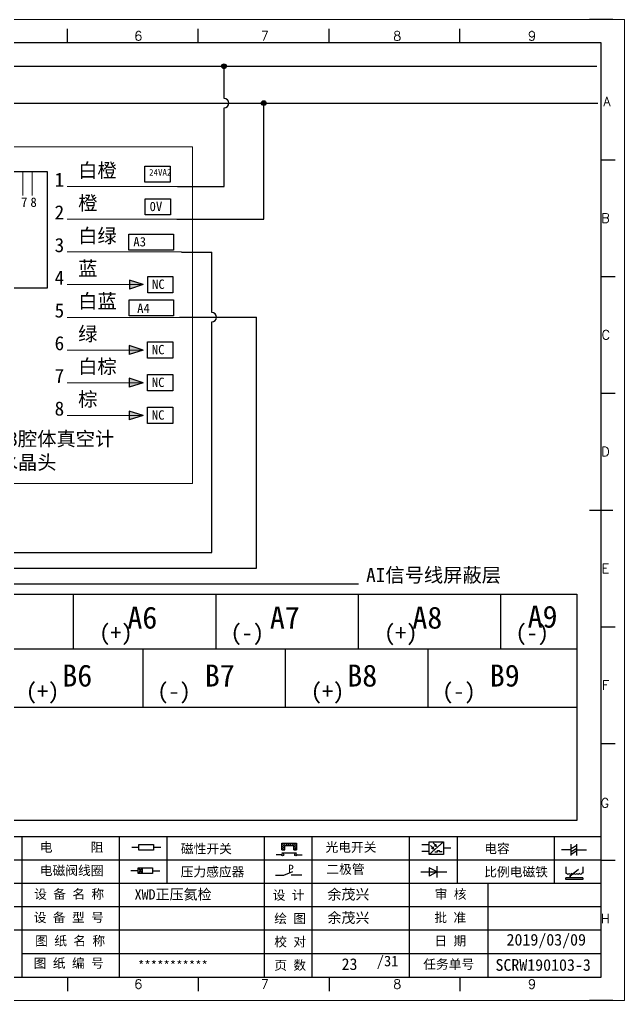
# Model space of a CAD drawing. Header units: millimetres. Extents: x -300 to 54435, y -106 to 60527.
# Drawn here: x 243 to 372.5, y 648.4 to 858.4 of the extents above; entities that cross this region are included whole.
import ezdxf
from ezdxf.enums import TextEntityAlignment as Align

# ---------------------------------------------------------------- set-up
doc = ezdxf.new("R2010")
doc.units = ezdxf.units.MM
doc.layers.add('AE_BOR', color=1, linetype='Continuous')
doc.styles.get("Standard").update_dxf_attribs({"font": ''})
doc.styles.add('WD', font='romans.shx', dxfattribs={"width": 0.8, "bigfont": 'gbcbig.shx'})
doc.styles.add('样式 2', font='')
doc.styles.add('汉字', font='')
doc.styles.get('Standard').set_extended_font_data('SimSun')
doc.styles.get('样式 2').set_extended_font_data('NSimSun')
doc.styles.get('汉字').set_extended_font_data('新宋体')

# ---------------------------------------------------------------- blocks, each defined once
blk = doc.blocks.new('磁性开关')
at = {"linetype": 'ByBlock'}
h = blk.add_hatch(dxfattribs=at)
h.set_pattern_fill('ANSI31', color=256, scale=0.1, style=0)
h.paths.add_polyline_path([(-1910.88, -776.69), (-1910.88, -775.29), (-1907.69, -775.29), (-1907.69, -776.69), (-1908.31, -776.69), (-1908.31, -775.79), (-1910.25, -775.79), (-1910.25, -776.69)])
for p, q in [((-1910.88, -776.69), (-1910.88, -775.29)), ((-1910.88, -775.29), (-1907.69, -775.29)), ((-1910.88, -776.69), (-1910.25, -776.69)), ((-1910.25, -776.69), (-1910.25, -775.79)), ((-1910.25, -775.79), (-1908.31, -775.79)), ((-1908.31, -776.69), (-1908.31, -775.79)), ((-1908.31, -776.69), (-1907.69, -776.69)), ((-1907.69, -775.29), (-1907.69, -776.69)), ((-1910.91, -777.81), (-1912.09, -777.81)), ((-1910.88, -777.39), (-1907.69, -777.39)), ((-1907.66, -777.81), (-1906.48, -777.81))]:
    blk.add_line(p, q, dxfattribs=at)
for centre in [(-1910.68, -777.81), (-1907.88, -777.81)]:
    blk.add_circle(centre, 0.225, dxfattribs=at)
blk = doc.blocks.new('光电开关')
at = {"linetype": 'ByBlock'}
h = blk.add_hatch(dxfattribs=at)
h.set_pattern_fill('ANSI31', color=256, scale=0.01, style=0)
h.set_pattern_definition([(45, (0.172267, 0), (-0.0224506403, 0.0224506403), [])])
h.paths.add_polyline_path([(-1882.44, -776.34), (-1882.5, -775.91), (-1882.68, -776.07)])
h.paths.add_polyline_path([(-1882.86, -776.23), (-1882.44, -776.34), (-1882.68, -776.07)])
h.paths.add_polyline_path([(-1883.05, -776.88), (-1883.11, -776.45), (-1883.29, -776.61)])
h.paths.add_polyline_path([(-1883.47, -776.77), (-1883.05, -776.88), (-1883.29, -776.61)])
for p, q in [((-1884.01, -775.96), (-1885.56, -775.96)), ((-1880.91, -775.3), (-1884.01, -778.05)), ((-1883.75, -776.09), (-1883.05, -776.88)), ((-1883.11, -776.45), (-1883.47, -776.77)), ((-1883.05, -776.88), (-1883.47, -776.77)), ((-1883.14, -775.55), (-1882.44, -776.34)), ((-1883.05, -776.88), (-1883.11, -776.45)), ((-1882.5, -775.91), (-1882.86, -776.23)), ((-1882.44, -776.34), (-1882.86, -776.23)), ((-1882.44, -776.34), (-1882.5, -775.91)), ((-1879.37, -776.67), (-1880.91, -776.67)), ((-1884.01, -777.39), (-1885.56, -777.39)), ((-1882.78, -777.47), (-1882.23, -777.47)), ((-1882.23, -777.47), (-1882.23, -777.14)), ((-1882.23, -777.14), (-1881.78, -777.14)), ((-1881.78, -777.47), (-1881.78, -777.14)), ((-1881.23, -777.47), (-1881.78, -777.47))]:
    blk.add_line(p, q, dxfattribs=at)
blk.add_lwpolyline([(-1884.01, -775.3), (-1880.91, -775.3), (-1880.91, -778.05), (-1884.01, -778.05)], close=True, dxfattribs=at)
blk = doc.blocks.new('电磁阀线圈')
at = {"linetype": 'ByBlock'}
for p, q in [((-1854.61, -796.54), (-1856.17, -796.54)), ((-1854.61, -795.92), (-1853.75, -797.16)), ((-1853.75, -795.92), (-1854.61, -797.16)), ((-1853.75, -795.92), (-1853.75, -797.16)), ((-1851.53, -796.54), (-1849.97, -796.54))]:
    blk.add_line(p, q, dxfattribs=at)
blk.add_lwpolyline([(-1854.61, -795.92), (-1851.53, -795.92), (-1851.53, -797.16), (-1854.61, -797.16)], close=True, dxfattribs=at)
blk = doc.blocks.new('压力感应器')
at = {"linetype": 'ByBlock'}
for p, q in [((-1815.59, -777.73), (-1813.71, -776.93)), ((-1817.44, -777.73), (-1815.59, -777.73)), ((-1811.78, -777.73), (-1814.05, -777.73))]:
    blk.add_line(p, q, dxfattribs=at)
at = {"linetype": 'ByBlock', "insert": (-1814.65, -775.48), "char_height": 1.68, "width": 1.2242, "attachment_point": 1}
blk.add_mtext('{\\fNSimSun|b0|i0|c134|p49;P}', dxfattribs=at)
blk = doc.blocks.new('二极管')
at = {"linetype": 'ByBlock'}
for p, q in [((-1787.52, -776.77), (-1781.92, -776.77)), ((-1783.97, -776.77), (-1785.69, -775.9)), ((-1785.69, -775.9), (-1785.69, -777.65)), ((-1783.97, -776.77), (-1785.69, -777.65)), ((-1783.97, -777.99), (-1783.97, -775.56))]:
    blk.add_line(p, q, dxfattribs=at)
blk = doc.blocks.new('电容')
at = {"linetype": 'ByBlock'}
for p, q in [((-1756.08, -782.99), (-1756.08, -780.56)), ((-1754.86, -780.79), (-1756.08, -781.55)), ((-1754.86, -782.99), (-1754.86, -780.56)), ((-1756.08, -781.77), (-1758.13, -781.77)), ((-1754.86, -781.44), (-1756.08, -782.2)), ((-1754.86, -781.99), (-1756.08, -782.75)), ((-1754.86, -781.77), (-1752.81, -781.77))]:
    blk.add_line(p, q, dxfattribs=at)
blk = doc.blocks.new('比例电磁阀')
at = {"linetype": 'ByBlock'}
for p, q in [((-1757.26, -775.38), (-1757.26, -776.71)), ((-1757.26, -776.71), (-1757.05, -776.71)), ((-1754.5, -775.98), (-1756.35, -777.44)), ((-1753.58, -776.71), (-1753.8, -776.71)), ((-1753.58, -775.38), (-1753.58, -776.71)), ((-1753.6, -777.73), (-1757.25, -777.73)), ((-1757.25, -778.13), (-1757.25, -777.73)), ((-1753.6, -778.13), (-1757.25, -778.13)), ((-1756.35, -777.44), (-1756.25, -777.25)), ((-1756.35, -777.44), (-1756.15, -777.38)), ((-1756.15, -777.38), (-1756.25, -777.25)), ((-1753.6, -777.73), (-1753.6, -778.13))]:
    blk.add_line(p, q, dxfattribs=at)
for centre in [(-1756.78, -776.71), (-1756.24, -776.71), (-1755.7, -776.71), (-1755.15, -776.71), (-1754.61, -776.71), (-1754.07, -776.71)]:
    blk.add_arc(centre, 0.271, 180, 0, dxfattribs=at)
blk = doc.blocks.new('电阻')
at = {"linetype": 'ByBlock'}
for p, q in [((-3.09, 0), (-1.57, 0)), ((1.57, 0), (3.09, 0))]:
    blk.add_line(p, q, dxfattribs=at)
blk.add_lwpolyline([(-1.57, 0.63), (1.57, 0.63), (1.57, -0.63), (-1.57, -0.63)], close=True, dxfattribs=at)

msp = doc.modelspace()

# ---------------------------------------------------------------- hatches: boundary and pattern name
at = {"lineweight": -2}
h = msp.add_hatch(color=0, dxfattribs=at)
edge = h.paths.add_edge_path()
edge.add_arc((286.786, 848.421), 0.5, 0, 360)
h = msp.add_hatch(color=7, dxfattribs=at)
edge = h.paths.add_edge_path()
edge.add_arc((295.289, 840.549), 0.5, 0, 360)
for points in [[(269.486, 801.666), (266.539, 802.611), (266.539, 800.722)], [(269.441, 787.666), (266.493, 788.611), (266.493, 786.722)], [(269.441, 780.666), (266.493, 781.611), (266.493, 779.722)], [(269.441, 773.666), (266.493, 774.611), (266.493, 772.722)]]:
    msp.add_hatch(color=7).paths.add_polyline_path(points)

# ---------------------------------------------------------------- linework, layer by layer
at = {"color": 7}
for p, q in [((367.486, 853.414), (80.486, 853.414)), ((367.486, 653.414), (367.486, 853.414)), ((266.539, 802.611), (266.539, 800.722)), ((269.486, 801.666), (266.539, 802.611)), ((269.486, 801.666), (266.539, 800.722)), ((266.493, 788.611), (266.493, 786.722)), ((269.441, 787.666), (266.493, 788.611)), ((269.441, 787.666), (266.493, 786.722)), ((266.493, 781.611), (266.493, 779.722)), ((269.441, 780.666), (266.493, 781.611)), ((269.441, 780.666), (266.493, 779.722)), ((266.493, 774.611), (266.493, 772.722)), ((269.441, 773.666), (266.493, 774.611)), ((269.441, 773.666), (266.493, 772.722)), ((85.516, 653.414), (365.016, 653.414)), ((206.282, 653.414), (266.232, 653.414)), ((266.232, 653.414), (335.018, 653.414))]:
    msp.add_line(p, q, dxfattribs=at)
at = {"color": 0, "lineweight": -2}
for p, q in [((90.298, 848.421), (366.59, 848.421)), ((286.786, 841.549), (286.786, 848.421)), ((90.298, 840.549), (366.78, 840.549)), ((293.72, 740.953), (293.72, 794.735)), ((284.168, 744.28), (284.168, 793.691)), ((177.871, 744.28), (284.168, 744.28)), ((208.257, 740.953), (293.72, 740.953)), ((224.062, 737.58), (315.562, 737.58)), ((254.562, 723.537), (254.562, 735.258)), ((285.062, 723.537), (285.062, 735.258)), ((315.562, 723.537), (315.562, 735.258)), ((346.062, 723.537), (346.062, 735.258)), ((86.375, 723.672), (362.325, 723.672)), ((269.375, 723.672), (269.375, 711.162)), ((299.875, 723.672), (299.875, 711.162)), ((330.375, 723.672), (330.375, 711.162)), ((86.375, 711.162), (362.304, 711.162))]:
    msp.add_line(p, q, dxfattribs=at)
at = {"color": 7, "lineweight": -2}
for p, q in [((295.289, 815.666), (295.289, 840.549)), ((286.786, 822.666), (286.786, 839.549)), ((276.815, 822.666), (286.786, 822.666)), ((276.677, 815.666), (295.289, 815.666)), ((277.648, 808.634), (284.168, 808.634)), ((284.168, 795.691), (284.168, 808.634)), ((277.236, 794.691), (293.72, 794.691)), ((243.509, 683.414), (243.509, 653.499)), ((264.32, 683.414), (264.32, 673.414)), ((274.557, 683.414), (274.557, 673.414)), ((295.368, 683.414), (295.368, 673.414)), ((305.606, 683.414), (305.606, 673.414)), ((326.416, 683.414), (326.416, 673.414)), ((336.654, 683.414), (336.654, 673.414)), ((357.464, 683.414), (357.464, 673.414)), ((264.32, 673.414), (264.32, 653.499)), ((295.368, 673.414), (295.368, 653.414)), ((305.606, 673.414), (305.606, 653.414)), ((326.416, 673.414), (326.416, 653.414)), ((343.269, 673.414), (343.269, 653.414))]:
    msp.add_line(p, q, dxfattribs=at)
at = {"color": 7, "lineweight": 0}
for p, q in [((243.741, 825.944), (243.741, 820.787)), ((245.741, 825.944), (245.741, 820.787)), ((253.178, 822.666), (276.815, 822.666)), ((253.178, 815.666), (276.677, 815.666)), ((253.178, 808.666), (277.644, 808.666)), ((253.178, 801.666), (269.486, 801.666)), ((253.178, 794.666), (277.229, 794.666)), ((253.178, 787.666), (269.441, 787.666)), ((253.178, 780.666), (269.441, 780.666)), ((253.178, 773.666), (269.441, 773.666))]:
    msp.add_line(p, q, dxfattribs=at)
at = {"color": 7, "linetype": 'ByBlock'}
for p, q in [((367.486, 683.414), (80.486, 683.414)), ((367.486, 678.414), (80.486, 678.414)), ((367.486, 673.414), (80.486, 673.414)), ((367.486, 668.414), (80.486, 668.414)), ((367.486, 663.414), (80.486, 663.414)), ((367.486, 658.414), (243.509, 658.414))]:
    msp.add_line(p, q, dxfattribs=at)
at = {"color": 7, "ltscale": 2}
for p, q in [((367.486, 653.414), (367.486, 674.861)), ((335.018, 653.414), (365.016, 653.414)), ((335.018, 653.414), (367.486, 653.414))]:
    msp.add_line(p, q, dxfattribs=at)
at = {"lineweight": 0}
msp.add_lwpolyline([(227.768, 831.19), (280.018, 831.19), (280.018, 759.101), (227.768, 759.101)], close=True, dxfattribs=at)
at = {"color": 7}
for points in [[(228.921, 825.875), (248.952, 825.875), (248.952, 800.937), (228.921, 800.937)], [(269.817, 827.06), (275.219, 827.06), (275.219, 823.586), (269.817, 823.586)], [(269.913, 820.06), (275.316, 820.06), (275.316, 816.586), (269.913, 816.586)], [(266.433, 812.503), (275.95, 812.503), (275.95, 809.029), (266.433, 809.029)], [(270.438, 803.403), (275.84, 803.403), (275.84, 799.929), (270.438, 799.929)], [(266.478, 798.44), (275.994, 798.44), (275.994, 794.965), (266.478, 794.965)], [(270.392, 789.403), (275.795, 789.403), (275.795, 785.929), (270.392, 785.929)], [(270.392, 782.403), (275.795, 782.403), (275.795, 778.929), (270.392, 778.929)], [(270.392, 775.403), (275.795, 775.403), (275.795, 771.929), (270.392, 771.929)]]:
    msp.add_lwpolyline(points, close=True, dxfattribs=at)
at = {"color": 0, "lineweight": -2}
msp.add_lwpolyline([(86.375, 735.404), (362.304, 735.404), (362.304, 686.92), (86.375, 686.92)], close=True, dxfattribs=at)
msp.add_circle((286.786, 848.421), 0.5, dxfattribs=at)
at = {"color": 7, "lineweight": -2}
msp.add_circle((295.289, 840.549), 0.5, dxfattribs=at)
for centre in [(286.786, 840.549), (284.168, 794.691)]:
    msp.add_arc(centre, 1, 270, 90, dxfattribs=at)
at = {"layer": 'AE_BOR', "color": 7, "lineweight": 15}
for p, q in [((75.482, 858.414), (372.482, 858.414)), ((372.482, 858.414), (372.482, 648.414)), ((372.482, 648.414), (75.482, 648.414))]:
    msp.add_line(p, q, dxfattribs=at)
at = {"layer": 'AE_BOR', "color": 7, "lineweight": 30}
for p, q in [((370.016, 858.414), (365.016, 858.414)), ((364.986, 753.414), (369.986, 753.414)), ((370.016, 648.414), (365.016, 648.414))]:
    msp.add_line(p, q, dxfattribs=at)
at = {"layer": 'AE_BOR', "color": 7}
for p, q in [((253.266, 853.414), (253.266, 856.414)), ((281.266, 853.414), (281.266, 856.414)), ((309.266, 853.414), (309.266, 856.414)), ((337.266, 853.414), (337.266, 856.414)), ((367.486, 828.414), (370.486, 828.414)), ((367.486, 803.414), (370.486, 803.414)), ((367.486, 778.414), (370.486, 778.414)), ((367.486, 728.414), (370.486, 728.414)), ((367.486, 703.414), (370.486, 703.414)), ((367.486, 678.414), (370.486, 678.414)), ((253.266, 653.414), (253.266, 650.414)), ((281.266, 653.414), (281.266, 650.414)), ((309.266, 653.414), (309.266, 650.414)), ((337.266, 653.414), (337.266, 650.414))]:
    msp.add_line(p, q, dxfattribs=at)

# ---------------------------------------------------------------- block references
at = {"color": 7}
msp.add_blockref('电阻', (270.138, 681.191), dxfattribs=at)
at = {"color": 7, "linetype": 'ByBlock'}
for name, p in [('磁性开关', (2210.011, 1457.374)), ('光电开关', (2214.707, 1457.683)), ('电容', (2117.174, 1462.395)), ('电磁阀线圈', (2123.008, 1472.711)), ('压力感应器', (2115.206, 1452.93)), ('二极管', (2116.394, 1452.688)), ('比例电磁阀', (2117.174, 1452.395))]:
    msp.add_blockref(name, p, dxfattribs=at)

# ---------------------------------------------------------------- texts
msp.add_text('23', height=2.5).set_placement((311.95, 654.926))
at = {"color": 7, "attachment_point": 1}
for s, insert, char_height, width in [('{\\fSimSun|b0|i0|c134|p2;白橙}', (255.563, 827.64), 3.024, 47.92444), ('{\\fSimSun|b0|i0|c134|p2;1}', (250.51, 825.651), 3.024, 47.92444), ('{\\fSimSun|b0|i0|c134|p2;7}', (243.337, 820.319), 2, 3.70552), ('{\\fSimSun|b0|i0|c134|p2;8}', (245.337, 820.319), 2, 3.70552), ('{\\fSimSun|b0|i0|c134|p2;橙}', (255.563, 820.64), 3.024, 47.92444), ('{\\fSimSun|b0|i0|c134|p2;2}', (250.51, 818.651), 3.024, 47.92444), ('{\\fSimSun|b0|i0|c134|p2;白绿}', (255.563, 813.64), 3.024, 47.92444), ('{\\fSimSun|b0|i0|c134|p2;3}', (250.51, 811.651), 3.024, 47.92444), ('{\\fSimSun|b0|i0|c134|p2;蓝}', (255.563, 806.64), 3.024, 47.92444), ('{\\fSimSun|b0|i0|c134|p2;4}', (250.51, 804.651), 3.024, 47.92444), ('{\\fSimSun|b0|i0|c134|p2;白蓝}', (255.563, 799.64), 3.024, 47.92444), ('{\\fSimSun|b0|i0|c134|p2;5}', (250.51, 797.651), 3.024, 47.92444), ('{\\fSimSun|b0|i0|c134|p2;绿}', (255.563, 792.64), 3.024, 47.92444), ('{\\fSimSun|b0|i0|c134|p2;6}', (250.51, 790.651), 3.024, 47.92444), ('{\\fSimSun|b0|i0|c134|p2;白棕}', (255.563, 785.64), 3.024, 47.92444), ('{\\fSimSun|b0|i0|c134|p2;7}', (250.51, 783.651), 3.024, 47.92444), ('{\\fSimSun|b0|i0|c134|p2;棕}', (255.563, 778.64), 3.024, 47.92444), ('{\\fSimSun|b0|i0|c134|p2;8}', (250.51, 776.651), 3.024, 47.92444), ('#3腔体真空计\\P水晶头', (238.535, 770.16), 3.024, 47.92444), ('{AI信号线屏蔽层}', (317.2, 740.999), 3.024, 31.53245), ('{\\fKaiTi_GB2312|b0|i0|c134|p49;XWD\\fNSimSun|b0|i0|c134|p49;正}压氦检', (267.629, 672.213), 2.2, 26.57668), ('余茂兴', (308.915, 672.213), 2.2, 15.31746), ('余茂兴', (308.915, 667.213), 2.2, 15.31746)]:
    msp.add_mtext(s, dxfattribs=dict(at, insert=insert, char_height=char_height, width=width))
at = {"color": 7, "width": 11.52479, "attachment_point": 1, "style": '样式 2'}
for s, insert, char_height in [('24VA2', (270.744, 826.416), 1.4), ('0V', (270.841, 819.416), 2), ('A3', (267.361, 811.859), 2), ('NC', (271.365, 802.759), 2), ('A4', (268.182, 797.612), 2), ('NC', (271.319, 788.759), 2), ('NC', (271.319, 781.759), 2), ('NC', (271.319, 774.759), 2)]:
    msp.add_mtext(s, dxfattribs=dict(at, insert=insert, char_height=char_height))
at = {"color": 0, "lineweight": -2, "attachment_point": 1}
for s, insert, char_height, width in [('A9', (351.772, 732.931), 4.7064, 13.31977), ('A6', (266.096, 732.724), 4.7064, 13.31977), ('A7', (296.596, 732.724), 4.7064, 13.31977), ('A8', (327.096, 732.724), 4.7064, 13.31977), ('(+)', (260.051, 728.921), 3.5, 24.73999), ('(-)', (288.188, 728.921), 3.5, 24.73999), ('(+)', (321.051, 728.897), 3.5, 24.73999), ('(-)', (349.188, 728.897), 3.5, 24.73999), ('B6', (252.172, 720.32), 4.7064, 13.31977), ('B7', (282.672, 720.32), 4.7064, 13.31977), ('B8', (313.172, 720.32), 4.7064, 13.31977), ('B9', (343.672, 720.32), 4.7064, 13.31977), ('(+)', (244.364, 716.388), 3.5, 24.73999), ('(-)', (272.5, 716.388), 3.5, 24.73999), ('(+)', (305.364, 716.388), 3.5, 24.73999), ('(-)', (333.5, 716.388), 3.5, 24.73999)]:
    msp.add_mtext(s, dxfattribs=dict(at, insert=insert, char_height=char_height, width=width))
at = {"color": 7, "char_height": 2, "attachment_point": 1, "style": '汉字'}
for s, insert in [('{\\fKaiTi_GB2312|b0|i0|c134|p49;电      阻}', (247.344, 682.222)), ('{\\fKaiTi_GB2312|b0|i0|c134|p49;光电开关}', (308.505, 682.223)), ('{\\fKaiTi_GB2312|b0|i0|c134|p49;磁性开关}', (277.554, 681.885)), ('{\\fKaiTi_GB2312|b0|i0|c134|p49;电容}', (342.481, 681.935)), ('{\\fKaiTi_GB2312|b0|i0|c134|p49;电磁阀线圈}', (247.344, 677.222)), ('{\\fKaiTi_GB2312|b0|i0|c134|p49;压力感应器}', (277.501, 676.945)), ('{\\fKaiTi_GB2312|b0|i0|c134|p49;二极管}', (308.687, 677.507)), ('{\\fKaiTi_GB2312|b0|i0|c134|p49;比例电磁铁}', (342.481, 676.935)), ('{\\fKaiTi_GB2312|b0|i0|c134|p0;设 备 名 称}', (246.136, 672.17)), ('{\\fKaiTi_GB2312|b0|i0|c134|p0;设 计}', (297.204, 671.954)), ('{\\fKaiTi_GB2312|b0|i0|c134|p0;审 核}', (331.871, 672.164)), ('{\\fKaiTi_GB2312|b0|i0|c134|p0;设 备 型 号}', (246.062, 667.17)), ('{\\fKaiTi_GB2312|b0|i0|c134|p0;绘 图}', (297.532, 666.954)), ('{\\fKaiTi_GB2312|b0|i0|c134|p0;批 准}', (331.801, 667.164)), ('{\\fKaiTi_GB2312|b0|i0|c134|p0;图 纸 名 称}', (246.346, 662.17)), ('{\\fKaiTi_GB2312|b0|i0|c134|p0;校 对}', (297.532, 661.954)), ('{\\fKaiTi_GB2312|b0|i0|c134|p0;日 期}', (331.801, 662.164)), ('{\\fKaiTi_GB2312|b0|i0|c134|p0;图 纸 编 号}', (246.048, 657.387)), ('{\\fKaiTi_GB2312|b0|i0|c134|p0;任务单号}', (329.425, 657.164)), ('{\\fKaiTi_GB2312|b0|i0|c134|p0;页 数}', (297.532, 656.954))]:
    msp.add_mtext(s, dxfattribs=dict(at, insert=insert))
at = {"char_height": 2.5, "attachment_point": 1}
for s, width, insert in [('2019/03/09', 15.27785, (347.26, 662.65)), ('SCRW190103-3', 16.39674, (344.889, 657.248))]:
    msp.add_mtext_dynamic_manual_height_columns(s, width=width, gutter_width=12.5, heights=[0], dxfattribs=dict(at, insert=insert))
at = {"color": 7, "linetype": 'ByBlock', "lineweight": -2, "insert": (318.119, 656.575), "char_height": 4.26888, "width": 20.81025, "attachment_point": 5}
msp.add_mtext('  {\\H0.53119x; /31}', dxfattribs=at)
at = {"color": 7, "lineweight": -2, "insert": (275.844, 655.914), "char_height": 2, "width": 31.04816, "attachment_point": 5}
msp.add_mtext('{\\C256;***********}', dxfattribs=at)
at = {"layer": 'AE_BOR', "color": 7, "style": 'WD'}
for s, p in [('6', (268.422, 853.914)), ('7', (295.52, 853.914)), ('8', (323.85, 853.914)), ('9', (352.714, 853.914)), ('6', (268.422, 650.914)), ('7', (295.52, 650.914)), ('8', (323.85, 650.914)), ('9', (352.714, 650.914))]:
    msp.add_text(s, height=2, dxfattribs=at).set_placement(p, align=Align.CENTER)
for s, p in [('A', (369.51, 840.914)), ('B', (369.319, 815.914)), ('C', (369.414, 790.914)), ('D', (369.319, 765.914)), ('E', (369.224, 740.914)), ('F', (369.224, 715.914)), ('F', (369.224, 715.914)), ('G', (369.224, 690.695)), ('H', (369.319, 665.914))]:
    msp.add_text(s, height=2, dxfattribs=at).set_placement(p, align=Align.MIDDLE_RIGHT)

doc.saveas('drawing.dxf')
